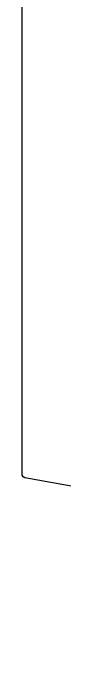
# Model space of a CAD drawing. Extents: x 98 to 223, y -135 to -41.
# Drawn here: x 155.12 to 156.73, y -131.41 to -106.28 of the extents above; entities that cross this region are included whole.
import ezdxf

# ---------------------------------------------------------------- set-up
doc = ezdxf.new("R2010")
doc.units = 0
doc.layers.add('BLACK', color=7, linetype='CONTINUOUS')

msp = doc.modelspace()

# ---------------------------------------------------------------- linework, layer by layer
at = {"layer": 'BLACK', "linetype": 'CONTINUOUS'}
for p, q in [((155.123, -114.567318), (155.123, -102.579963)), ((155.123, -123.620349), (155.123, -114.567318)), ((155.126866, -123.651069), (155.123, -123.620349)), ((155.162545, -123.711142), (155.126866, -123.651069)), ((155.225038, -123.742389), (155.162545, -123.711142)), ((197.833178, -131.409969), (155.225038, -123.742389))]:
    msp.add_line(p, q, dxfattribs=at)

doc.saveas('drawing.dxf')
